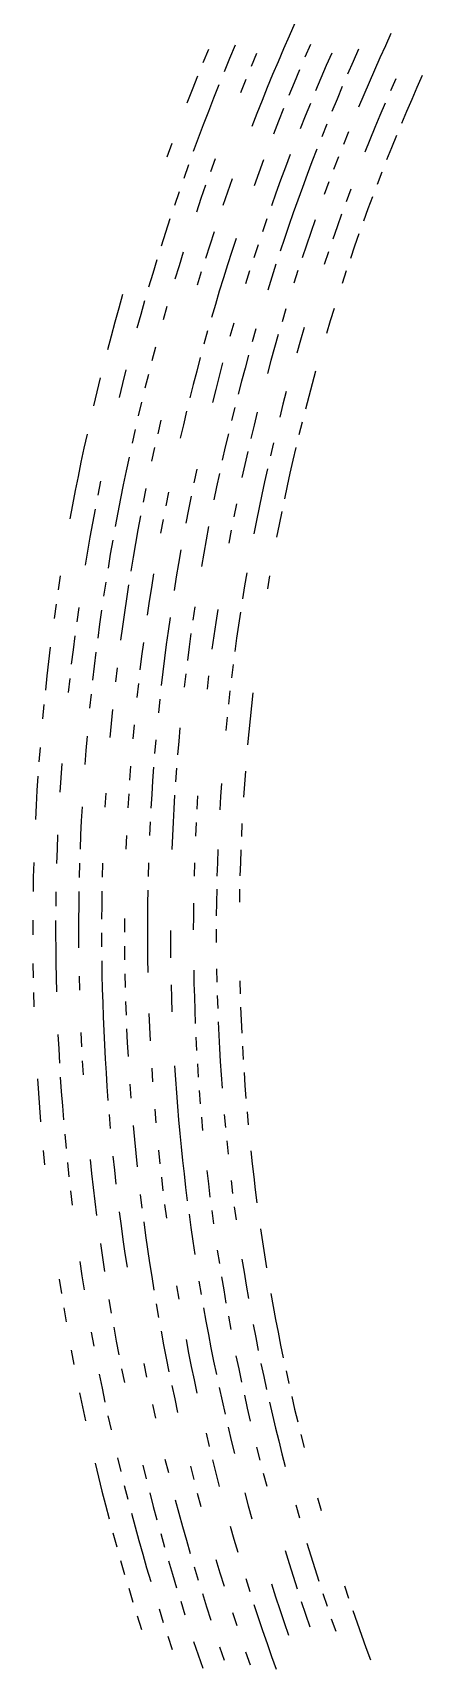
# Model space of a CAD drawing. Header units: metres. Extents: x -298 to 300, y -298 to 299.
# Drawn here: x -298.5 to -247.7, y -95.6 to 117.4 of the extents above; entities that cross this region are included whole.
import ezdxf

# ---------------------------------------------------------------- set-up
doc = ezdxf.new("R2010")
doc.units = ezdxf.units.M

msp = doc.modelspace()

# ---------------------------------------------------------------- linework, layer by layer
for p, q in [((-264.3404, 118.60168, -692.8203), (-265.0775, 116.93731, -692.8203)), ((-251.80492, 117.264946, -692.8203), (-252.53392, 115.67931, -692.8203)), ((-275.5867, 115.179375, -692.8203), (-276.30215, 113.44433, -692.8203)), ((-272.1106, 115.73388, -692.8203), (-272.82953, 114.020805, -692.8203)), ((-265.80417, 115.2683, -692.8203), (-266.52032, 113.59484, -692.8203)), ((-265.0775, 116.93731, -692.8203), (-265.80417, 115.2683, -692.8203)), ((-262.2973, 115.829704, -692.8203), (-263.01706, 114.178215, -692.8203)), ((-256.02344, 115.22039, -692.8203), (-256.7395, 113.60827, -692.8203)), ((-252.53392, 115.67931, -692.8203), (-253.25294, 114.0891, -692.8203)), ((-272.82953, 114.020805, -692.8203), (-273.53766, 112.303215, -692.8203)), ((-269.31497, 114.66552, -692.8203), (-270.02725, 112.970024, -692.8203)), ((-266.52032, 113.59484, -692.8203), (-267.22592, 111.91686, -692.8203)), ((-260.23077, 113.08605, -692.8203), (-260.93332, 111.447624, -692.8203)), ((-259.51797, 114.720085, -692.8203), (-260.23077, 113.08605, -692.8203)), ((-256.7395, 113.60827, -692.8203), (-257.4454, 111.99175, -692.8203)), ((-253.25294, 114.0891, -692.8203), (-253.96193, 112.49444, -692.8203)), ((-277.00665, 111.70483, -692.8203), (-277.70023, 109.96099, -692.8203)), ((-270.72885, 111.27007, -692.8203), (-271.41977, 109.56576, -692.8203)), ((-267.22592, 111.91686, -692.8203), (-267.92096, 110.23455, -692.8203)), ((-264.42532, 110.8619, -692.8203), (-265.1138, 109.1972, -692.8203)), ((-263.72638, 112.52227, -692.8203), (-264.42532, 110.8619, -692.8203)), ((-260.93332, 111.447624, -692.8203), (-261.62555, 109.8048, -692.8203)), ((-254.66087, 110.89538, -692.8203), (-255.34978, 109.291985, -692.8203)), ((-253.96193, 112.49444, -692.8203), (-254.66087, 110.89538, -692.8203)), ((-251.18523, 111.37853, -692.8203), (-251.87721, 109.79693, -692.8203)), ((-247.71455, 111.820305, -692.8203), (-248.40941, 110.26049, -692.8203)), ((-277.70023, 109.96099, -692.8203), (-278.38278, 108.21279, -692.8203)), ((-274.9215, 108.85494, -692.8203), (-275.59714, 107.12438, -692.8203)), ((-274.23502, 110.58123, -692.8203), (-274.9215, 108.85494, -692.8203)), ((-267.92096, 110.23455, -692.8203), (-268.6054, 108.547905, -692.8203)), ((-258.82663, 108.7456, -692.8203), (-259.50192, 107.11611, -692.8203)), ((-258.1411, 110.37084, -692.8203), (-258.82663, 108.7456, -692.8203)), ((-255.34978, 109.291985, -692.8203), (-256.02856, 107.68432, -692.8203)), ((-249.09444, 108.69637, -692.8203), (-249.7696, 107.12798, -692.8203)), ((-248.40941, 110.26049, -692.8203), (-249.09444, 108.69637, -692.8203)), ((-275.59714, 107.12438, -692.8203), (-276.26187, 105.38964, -692.8203)), ((-269.27924, 106.85702, -692.8203), (-269.94244, 105.16195, -692.8203)), ((-268.6054, 108.547905, -692.8203), (-269.27924, 106.85702, -692.8203)), ((-265.79178, 107.52819, -692.8203), (-266.45926, 105.855, -692.8203)), ((-262.97894, 106.50637, -692.8203), (-263.64008, 104.85088, -692.8203)), ((-262.30743, 108.15771, -692.8203), (-262.97894, 106.50637, -692.8203)), ((-253.23134, 106.6209, -692.8203), (-253.89339, 105.0266, -692.8203)), ((-252.55928, 108.21102, -692.8203), (-253.23134, 106.6209, -692.8203)), ((-249.7696, 107.12798, -692.8203), (-250.43495, 105.55538, -692.8203)), ((-276.26187, 105.38964, -692.8203), (-276.9157, 103.65075, -692.8203)), ((-266.45926, 105.855, -692.8203), (-267.11624, 104.177666, -692.8203)), ((-260.16696, 105.482414, -692.8203), (-260.8217, 103.8446, -692.8203)), ((-257.35577, 104.45635, -692.8203), (-258.00412, 102.836235, -692.8203)), ((-253.89339, 105.0266, -692.8203), (-254.5454, 103.428185, -692.8203)), ((-280.36438, 102.94314, -692.8203), (-281.0028, 101.17843, -692.8203)), ((-276.9157, 103.65075, -692.8203), (-277.5586, 101.9078, -692.8203)), ((-254.5454, 103.428185, -692.8203), (-255.18733, 101.82574, -692.8203)), ((-251.73582, 102.39791, -692.8203), (-252.37135, 100.8131, -692.8203)), ((-251.09035, 103.97869, -692.8203), (-251.73582, 102.39791, -692.8203)), ((-278.1905, 100.16088, -692.8203), (-278.8114, 98.41006, -692.8203)), ((-274.71283, 100.981255, -692.8203), (-275.33896, 99.25222, -692.8203)), ((-268.39844, 100.810814, -692.8203), (-269.02362, 99.12145, -692.8203)), ((-264.93106, 101.52761, -692.8203), (-265.56082, 99.85998, -692.8203)), ((-262.10025, 100.55685, -692.8203), (-262.72397, 98.907036, -692.8203)), ((-261.46613, 102.20272, -692.8203), (-262.10025, 100.55685, -692.8203)), ((-258.64227, 101.21206, -692.8203), (-259.2702, 99.58395, -692.8203)), ((-272.48828, 98.34115, -692.8203), (-273.09787, 96.62618, -692.8203)), ((-269.02362, 99.12145, -692.8203), (-269.6382, 97.428215, -692.8203)), ((-266.1801, 98.18847, -692.8203), (-266.78888, 96.513115, -692.8203)), ((-265.56082, 99.85998, -692.8203), (-266.1801, 98.18847, -692.8203)), ((-262.72397, 98.907036, -692.8203), (-263.3373, 97.25335, -692.8203)), ((-252.9969, 99.22436, -692.8203), (-253.61247, 97.63177, -692.8203)), ((-279.4213, 96.65536, -692.8203), (-280.02014, 94.896904, -692.8203)), ((-275.95425, 97.51931, -692.8203), (-276.5586, 95.782585, -692.8203)), ((-273.09787, 96.62618, -692.8203), (-273.69666, 94.9074, -692.8203)), ((-266.78888, 96.513115, -692.8203), (-267.3871, 94.83398, -692.8203)), ((-263.3373, 97.25335, -692.8203), (-263.94028, 95.59585, -692.8203)), ((-259.88788, 97.95193, -692.8203), (-260.4953, 96.31609, -692.8203)), ((-257.05255, 96.99468, -692.8203), (-257.65402, 95.37667, -692.8203)), ((-254.218, 96.03533, -692.8203), (-254.81349, 94.43514, -692.8203)), ((-276.5586, 95.782585, -692.8203), (-277.152, 94.04214, -692.8203)), ((-264.53278, 93.93462, -692.8203), (-265.11487, 92.26974, -692.8203)), ((-263.94028, 95.59585, -692.8203), (-264.53278, 93.93462, -692.8203)), ((-258.24527, 93.75494, -692.8203), (-258.82635, 92.12951, -692.8203)), ((-254.81349, 94.43514, -692.8203), (-255.39891, 92.83126, -692.8203)), ((-280.60794, 93.1347, -692.8203), (-281.18463, 91.36889, -692.8203)), ((-267.97476, 93.151115, -692.8203), (-268.55182, 91.46462, -692.8203)), ((-265.11487, 92.26974, -692.8203), (-265.68643, 90.60122, -692.8203)), ((-261.6792, 93.033134, -692.8203), (-262.25565, 91.38619, -692.8203)), ((-258.82635, 92.12951, -692.8203), (-259.39716, 90.50051, -692.8203)), ((-281.18463, 91.36889, -692.8203), (-281.7502, 89.59951, -692.8203)), ((-275.4281, 89.72915, -692.8203), (-275.9835, 87.995964, -692.8203)), ((-274.8618, 91.458824, -692.8203), (-275.4281, 89.72915, -692.8203)), ((-271.9897, 90.61779, -692.8203), (-272.55075, 88.90615, -692.8203)), ((-269.11826, 89.77456, -692.8203), (-269.67407, 88.080986, -692.8203)), ((-265.68643, 90.60122, -692.8203), (-266.24753, 88.92919, -692.8203)), ((-262.82175, 89.73568, -692.8203), (-263.37744, 88.08166, -692.8203)), ((-262.25565, 91.38619, -692.8203), (-262.82175, 89.73568, -692.8203)), ((-256.5394, 89.61266, -692.8203), (-257.09445, 87.9981, -692.8203)), ((-255.9742, 91.22375, -692.8203), (-256.5394, 89.61266, -692.8203)), ((-282.3047, 87.82662, -692.8203), (-282.848, 86.050285, -692.8203)), ((-278.8665, 88.79894, -692.8203), (-279.41595, 87.04418, -692.8203)), ((-272.55075, 88.90615, -692.8203), (-273.10104, 87.19106, -692.8203)), ((-259.95776, 88.86797, -692.8203), (-260.50806, 87.231926, -692.8203)), ((-282.848, 86.050285, -692.8203), (-283.3801, 84.27062, -692.8203)), ((-279.41595, 87.04418, -692.8203), (-279.9544, 85.28603, -692.8203)), ((-276.52798, 86.25933, -692.8203), (-277.06152, 84.51934, -692.8203)), ((-273.64053, 85.47256, -692.8203), (-274.16922, 83.750725, -692.8203)), ((-273.10104, 87.19106, -692.8203), (-273.64053, 85.47256, -692.8203)), ((-270.21924, 86.383995, -692.8203), (-270.75372, 84.683586, -692.8203)), ((-267.3381, 85.57476, -692.8203), (-267.86755, 83.89248, -692.8203)), ((-266.7981, 87.253654, -692.8203), (-267.3381, 85.57476, -692.8203)), ((-263.92276, 86.42419, -692.8203), (-264.4576, 84.76333, -692.8203)), ((-257.63934, 86.38009, -692.8203), (-258.17407, 84.75869, -692.8203)), ((-286.77206, 83.32525, -692.8203), (-287.28702, 81.52087, -692.8203)), ((-274.16922, 83.750725, -692.8203), (-274.68704, 82.0256, -692.8203)), ((-287.28702, 81.52087, -692.8203), (-287.79062, 79.71331, -692.8203)), ((-283.90103, 82.48766, -692.8203), (-284.41074, 80.70147, -692.8203)), ((-280.99808, 81.75979, -692.8203), (-281.50327, 79.991875, -692.8203)), ((-274.68704, 82.0256, -692.8203), (-275.19406, 80.297295, -692.8203)), ((-265.49597, 81.431755, -692.8203), (-265.99942, 79.76119, -692.8203)), ((-259.21286, 81.506035, -692.8203), (-259.71692, 79.87493, -692.8203)), ((-287.79062, 79.71331, -692.8203), (-288.28284, 77.90261, -692.8203)), ((-284.41074, 80.70147, -692.8203), (-284.90918, 78.9121, -692.8203)), ((-272.29288, 79.56289, -692.8203), (-272.78442, 77.84966, -692.8203)), ((-269.3923, 78.82629, -692.8203), (-269.8793, 77.13131, -692.8203)), ((-263.10474, 79.00204, -692.8203), (-263.593, 77.34655, -692.8203)), ((-259.71692, 79.87493, -692.8203), (-260.2107, 78.240685, -692.8203)), ((-288.28284, 77.90261, -692.8203), (-288.76367, 76.08892, -692.8203)), ((-275.69016, 78.56585, -692.8203), (-276.17538, 76.83132, -692.8203)), ((-266.49234, 78.08752, -692.8203), (-266.97476, 76.41076, -692.8203)), ((-263.593, 77.34655, -692.8203), (-264.0708, 75.68804, -692.8203)), ((-282.48026, 76.44668, -692.8203), (-282.95203, 74.66961, -692.8203)), ((-276.6497, 75.0938, -692.8203), (-277.1131, 73.353386, -692.8203)), ((-270.35562, 75.43334, -692.8203), (-270.82126, 73.732414, -692.8203)), ((-267.4466, 74.73107, -692.8203), (-267.9079, 73.04842, -692.8203)), ((-266.97476, 76.41076, -692.8203), (-267.4466, 74.73107, -692.8203)), ((-289.6911, 72.45263, -692.8203), (-290.13763, 70.63024, -692.8203)), ((-286.33698, 73.5259, -692.8203), (-286.7903, 71.72469, -692.8203)), ((-283.41263, 72.88958, -692.8203), (-283.862, 71.10674, -692.8203)), ((-277.1131, 73.353386, -692.8203), (-277.56552, 71.6101, -692.8203)), ((-274.19437, 72.6921, -692.8203), (-274.64273, 70.967155, -692.8203)), ((-273.7352, 74.41424, -692.8203), (-274.19437, 72.6921, -692.8203)), ((-270.82126, 73.732414, -692.8203), (-271.2762, 72.02862, -692.8203)), ((-261.63028, 73.31991, -692.8203), (-262.08282, 71.67385, -692.8203)), ((-290.13763, 70.63024, -692.8203), (-290.57272, 68.80511, -692.8203)), ((-286.7903, 71.72469, -692.8203), (-287.23233, 69.92065, -692.8203)), ((-277.56552, 71.6101, -692.8203), (-278.007, 69.864006, -692.8203)), ((-274.64273, 70.967155, -692.8203), (-275.0802, 69.23946, -692.8203)), ((-271.2762, 72.02862, -692.8203), (-271.72046, 70.322014, -692.8203)), ((-265.44153, 70.69506, -692.8203), (-265.8775, 69.02514, -692.8203)), ((-262.08282, 71.67385, -692.8203), (-262.525, 70.02499, -692.8203)), ((-284.3002, 69.32116, -692.8203), (-284.72714, 67.53283, -692.8203)), ((-272.15393, 68.61269, -692.8203), (-272.5767, 66.90069, -692.8203)), ((-265.8775, 69.02514, -692.8203), (-266.30295, 67.35256, -692.8203)), ((-262.525, 70.02499, -692.8203), (-262.95682, 68.373405, -692.8203)), ((-281.79184, 66.94927, -692.8203), (-282.20392, 65.17678, -692.8203)), ((-278.85696, 66.36373, -692.8203), (-279.2654, 64.6097, -692.8203)), ((-278.43747, 68.1152, -692.8203), (-278.85696, 66.36373, -692.8203)), ((-269.64703, 66.29012, -692.8203), (-270.05524, 64.593925, -692.8203)), ((-269.2282, 67.98373, -692.8203), (-269.64703, 66.29012, -692.8203)), ((-263.37823, 66.71917, -692.8203), (-263.78925, 65.06234, -692.8203)), ((-291.40845, 65.14684, -692.8203), (-291.80905, 63.31386, -692.8203)), ((-285.14282, 65.741875, -692.8203), (-285.54727, 63.948383, -692.8203)), ((-272.98865, 65.18609, -692.8203), (-273.38983, 63.46892, -692.8203)), ((-267.12228, 63.99953, -692.8203), (-267.51614, 62.319263, -692.8203)), ((-291.80905, 63.31386, -692.8203), (-292.19812, 61.478413, -692.8203)), ((-285.9404, 62.152393, -692.8203), (-286.32227, 60.353992, -692.8203)), ((-282.60486, 63.401752, -692.8203), (-282.99463, 61.624256, -692.8203)), ((-273.38983, 63.46892, -692.8203), (-273.7802, 61.749317, -692.8203)), ((-270.45276, 62.89519, -692.8203), (-270.8396, 61.19405, -692.8203)), ((-264.18985, 63.402973, -692.8203), (-264.58002, 61.74114, -692.8203)), ((-292.57562, 59.640583, -692.8203), (-292.9416, 57.800434, -692.8203)), ((-292.19812, 61.478413, -692.8203), (-292.57562, 59.640583, -692.8203)), ((-286.32227, 60.353992, -692.8203), (-286.6928, 58.55324, -692.8203)), ((-277.10428, 60.561817, -692.8203), (-277.47632, 58.81896, -692.8203)), ((-274.1598, 60.02727, -692.8203), (-274.5285, 58.302937, -692.8203)), ((-270.8396, 61.19405, -692.8203), (-271.21573, 59.49053, -692.8203)), ((-267.8994, 60.636585, -692.8203), (-268.27213, 58.951527, -692.8203)), ((-264.95972, 60.076893, -692.8203), (-265.32895, 58.410328, -692.8203)), ((-264.58002, 61.74114, -692.8203), (-264.95972, 60.076893, -692.8203)), ((-292.9416, 57.800434, -692.8203), (-293.296, 55.958057, -692.8203)), ((-289.64545, 59.04186, -692.8203), (-290.0077, 57.220264, -692.8203)), ((-286.6928, 58.55324, -692.8203), (-287.05203, 56.750233, -692.8203)), ((-283.74063, 58.062153, -692.8203), (-284.09683, 56.2777, -692.8203)), ((-280.78882, 57.56911, -692.8203), (-281.14197, 55.80318, -692.8203)), ((-274.5285, 58.302937, -692.8203), (-274.8864, 56.576313, -692.8203)), ((-268.27213, 58.951527, -692.8203), (-268.63422, 57.26418, -692.8203)), ((-265.32895, 58.410328, -692.8203), (-265.6877, 56.741474, -692.8203)), ((-293.296, 55.958057, -692.8203), (-293.6388, 54.113514, -692.8203)), ((-290.35846, 55.396473, -692.8203), (-290.69778, 53.570515, -692.8203)), ((-287.05203, 56.750233, -692.8203), (-287.3999, 54.944996, -692.8203)), ((-277.8374, 57.07384, -692.8203), (-278.1875, 55.326466, -692.8203)), ((-271.93585, 56.076588, -692.8203), (-272.27982, 54.36632, -692.8203)), ((-268.9857, 55.574635, -692.8203), (-269.32654, 53.882893, -692.8203)), ((-268.63422, 57.26418, -692.8203), (-268.9857, 55.574635, -692.8203)), ((-290.69778, 53.570515, -692.8203), (-291.0256, 51.74248, -692.8203)), ((-287.3999, 54.944996, -692.8203), (-287.73645, 53.137653, -692.8203)), ((-284.4418, 54.491047, -692.8203), (-284.77554, 52.70229, -692.8203)), ((-281.484, 54.035114, -692.8203), (-281.81494, 52.264942, -692.8203)), ((-278.1875, 55.326466, -692.8203), (-278.5266, 53.576954, -692.8203)), ((-269.32654, 53.882893, -692.8203), (-269.65677, 52.189106, -692.8203)), ((-266.37372, 53.397266, -692.8203), (-266.70093, 51.722004, -692.8203)), ((-266.03595, 55.070423, -692.8203), (-266.37372, 53.397266, -692.8203)), ((-291.0256, 51.74248, -692.8203), (-291.34192, 49.912434, -692.8203)), ((-288.0616, 51.328236, -692.8203), (-288.3754, 49.516834, -692.8203)), ((-284.77554, 52.70229, -692.8203), (-285.09802, 50.911457, -692.8203)), ((-275.8949, 51.383564, -692.8203), (-276.2093, 49.64858, -692.8203)), ((-275.5696, 53.116566, -692.8203), (-275.8949, 51.383564, -692.8203)), ((-272.613, 52.65395, -692.8203), (-272.93542, 50.939533, -692.8203)), ((-291.34192, 49.912434, -692.8203), (-291.64676, 48.080463, -692.8203)), ((-288.3754, 49.516834, -692.8203), (-288.6778, 47.70351, -692.8203)), ((-285.40924, 49.118702, -692.8203), (-285.7092, 47.324024, -692.8203)), ((-285.09802, 50.911457, -692.8203), (-285.40924, 49.118702, -692.8203)), ((-279.17184, 50.071796, -692.8203), (-279.4779, 48.316242, -692.8203)), ((-276.2093, 49.64858, -692.8203), (-276.51273, 47.91167, -692.8203)), ((-282.7409, 46.942554, -692.8203), (-283.02725, 45.164692, -692.8203)), ((-279.4779, 48.316242, -692.8203), (-279.77292, 46.558857, -692.8203)), ((-270.58347, 47.095814, -692.8203), (-270.871, 45.394306, -692.8203)), ((-294.8939, 46.715015, -692.8203), (-295.17856, 44.860676, -692.8203)), ((-288.96878, 45.888325, -692.8203), (-289.24838, 44.0714, -692.8203)), ((-285.99786, 45.527515, -692.8203), (-286.27524, 43.729237, -692.8203)), ((-283.02725, 45.164692, -692.8203), (-283.3024, 43.38509, -692.8203)), ((-279.77292, 46.558857, -692.8203), (-280.05692, 44.79964, -692.8203)), ((-270.871, 45.394306, -692.8203), (-271.14786, 43.69106, -692.8203)), ((-267.61935, 46.684498, -692.8203), (-267.90436, 45.001637, -692.8203)), ((-295.45157, 43.004627, -692.8203), (-295.71292, 41.1469, -692.8203)), ((-286.27524, 43.729237, -692.8203), (-286.54132, 41.92928, -692.8203)), ((-283.3024, 43.38509, -692.8203), (-283.56635, 41.60381, -692.8203)), ((-277.35757, 42.690083, -692.8203), (-277.61728, 40.946186, -692.8203)), ((-292.49207, 42.57372, -692.8203), (-292.75073, 40.73473, -692.8203)), ((-289.51654, 42.252735, -692.8203), (-289.77325, 40.432484, -692.8203)), ((-286.54132, 41.92928, -692.8203), (-286.79608, 40.127705, -692.8203)), ((-280.59167, 41.27611, -692.8203), (-280.84244, 39.51195, -692.8203)), ((-274.6432, 40.614002, -692.8203), (-274.8899, 38.887196, -692.8203)), ((-274.38562, 42.339222, -692.8203), (-274.6432, 40.614002, -692.8203)), ((-271.41397, 41.986103, -692.8203), (-271.66937, 40.27953, -692.8203)), ((-292.99786, 38.894184, -692.8203), (-293.23343, 37.052143, -692.8203)), ((-289.77325, 40.432484, -692.8203), (-290.01855, 38.610645, -692.8203)), ((-286.79608, 40.127705, -692.8203), (-287.0395, 38.324574, -692.8203)), ((-280.84244, 39.51195, -692.8203), (-281.08212, 37.746235, -692.8203)), ((-277.86603, 39.200672, -692.8203), (-278.10382, 37.453693, -692.8203)), ((-274.8899, 38.887196, -692.8203), (-275.1258, 37.158894, -692.8203)), ((-271.91406, 38.57143, -692.8203), (-272.148, 36.861835, -692.8203)), ((-271.66937, 40.27953, -692.8203), (-271.91406, 38.57143, -692.8203)), ((-296.2006, 37.426777, -692.8203), (-296.42688, 35.564533, -692.8203)), ((-293.23343, 37.052143, -692.8203), (-293.4574, 35.208668, -692.8203)), ((-290.25238, 36.78731, -692.8203), (-290.47473, 34.962574, -692.8203)), ((-284.29102, 36.25066, -692.8203), (-284.51013, 34.463367, -692.8203)), ((-284.06067, 38.03652, -692.8203), (-284.29102, 36.25066, -692.8203)), ((-281.08212, 37.746235, -692.8203), (-281.3107, 35.979084, -692.8203)), ((-278.10382, 37.453693, -692.8203), (-278.3306, 35.70525, -692.8203)), ((-296.42688, 35.564533, -692.8203), (-296.64145, 33.700916, -692.8203)), ((-290.47473, 34.962574, -692.8203), (-290.6856, 33.136524, -692.8203)), ((-287.49234, 34.713978, -692.8203), (-287.70172, 32.906635, -692.8203)), ((-281.52817, 34.21053, -692.8203), (-281.7345, 32.440662, -692.8203)), ((-281.3107, 35.979084, -692.8203), (-281.52817, 34.21053, -692.8203)), ((-272.3712, 35.150806, -692.8203), (-272.58365, 33.438465, -692.8203)), ((-296.64145, 33.700916, -692.8203), (-296.8443, 31.835989, -692.8203)), ((-293.66977, 33.36385, -692.8203), (-293.87057, 31.517752, -692.8203)), ((-284.718, 32.674793, -692.8203), (-284.91464, 30.88494, -692.8203)), ((-278.54642, 33.955433, -692.8203), (-278.75122, 32.204304, -692.8203)), ((-275.5649, 33.69808, -692.8203), (-275.76813, 31.965689, -692.8203)), ((-297.03543, 29.96987, -692.8203), (-297.21484, 28.10256, -692.8203)), ((-290.88504, 31.309164, -692.8203), (-291.07297, 29.480612, -692.8203)), ((-281.92972, 30.669577, -692.8203), (-282.1138, 28.897299, -692.8203)), ((-272.7853, 31.724813, -692.8203), (-272.9762, 30.00994, -692.8203)), ((-269.80267, 31.48168, -692.8203), (-269.99213, 29.785574, -692.8203)), ((-288.0864, 29.28826, -692.8203), (-288.2617, 27.477346, -692.8203)), ((-273.1563, 28.293936, -692.8203), (-273.32565, 26.576864, -692.8203)), ((-270.1709, 28.088308, -692.8203), (-270.339, 26.389975, -692.8203)), ((-269.99213, 29.785574, -692.8203), (-270.1709, 28.088308, -692.8203)), ((-291.41434, 25.820242, -692.8203), (-291.56775, 23.988516, -692.8203)), ((-288.2617, 27.477346, -692.8203), (-288.4256, 25.665396, -692.8203)), ((-285.27414, 27.301779, -692.8203), (-285.43698, 25.508596, -692.8203)), ((-279.29953, 26.943838, -692.8203), (-279.46027, 25.188192, -692.8203)), ((-270.339, 26.389975, -692.8203), (-270.4964, 24.690634, -692.8203)), ((-297.53842, 24.364859, -692.8203), (-297.6826, 22.494589, -692.8203)), ((-291.56775, 23.988516, -692.8203), (-291.7097, 22.155905, -692.8203)), ((-282.44855, 25.349539, -692.8203), (-282.5992, 23.574148, -692.8203)), ((-279.46027, 25.188192, -692.8203), (-279.60995, 23.4316, -692.8203)), ((-294.7003, 22.27062, -692.8203), (-294.83133, 20.418386, -692.8203)), ((-285.7289, 21.919394, -692.8203), (-285.8579, 20.123526, -692.8203)), ((-282.73868, 21.797903, -692.8203), (-282.867, 20.020803, -692.8203)), ((-279.74863, 21.674124, -692.8203), (-279.87622, 19.915823, -692.8203)), ((-297.815, 20.623465, -692.8203), (-297.93567, 18.751577, -692.8203)), ((-294.83133, 20.418386, -692.8203), (-294.95074, 18.56539, -692.8203)), ((-282.867, 20.020803, -692.8203), (-282.98416, 18.242971, -692.8203)), ((-273.895, 19.699057, -692.8203), (-274.0103, 17.97759, -692.8203)), ((-270.90457, 19.587301, -692.8203), (-271.01926, 17.884604, -692.8203)), ((-270.77924, 21.289236, -692.8203), (-270.90457, 19.587301, -692.8203)), ((-297.93567, 18.751577, -692.8203), (-298.04456, 16.878958, -692.8203)), ((-288.96725, 18.40856, -692.8203), (-289.07416, 16.592459, -692.8203)), ((-285.97568, 18.326895, -692.8203), (-286.08212, 16.529593, -692.8203)), ((-282.98416, 18.242971, -692.8203), (-283.09015, 16.464468, -692.8203)), ((-279.99277, 18.15679, -692.8203), (-280.09827, 16.397055, -692.8203)), ((-277.0015, 18.06832, -692.8203), (-277.1065, 16.327383, -692.8203)), ((-274.0103, 17.97759, -692.8203), (-274.1148, 16.255453, -692.8203)), ((-298.04456, 16.878958, -692.8203), (-298.1417, 15.005728, -692.8203)), ((-292.06628, 16.653341, -692.8203), (-292.1621, 14.817801, -692.8203)), ((-280.09827, 16.397055, -692.8203), (-280.19272, 14.636709, -692.8203)), ((-295.2391, 13.002462, -692.8203), (-295.31192, 11.147116, -692.8203)), ((-292.2464, 12.981741, -692.8203), (-292.31912, 11.145193, -692.8203)), ((-292.1621, 14.817801, -692.8203), (-292.2464, 12.981741, -692.8203)), ((-286.26114, 12.933188, -692.8203), (-286.33368, 11.134237, -692.8203)), ((-283.18497, 14.685324, -692.8203), (-283.2686, 12.905661, -692.8203)), ((-280.2761, 12.875845, -692.8203), (-280.3484, 11.114492, -692.8203)), ((-280.19272, 14.636709, -692.8203), (-280.2761, 12.875845, -692.8203)), ((-277.20056, 14.585867, -692.8203), (-277.28366, 12.843771, -692.8203)), ((-271.2165, 14.477316, -692.8203), (-271.299, 12.772848, -692.8203)), ((-295.31192, 11.147116, -692.8203), (-295.37308, 9.291372, -692.8203)), ((-274.36334, 11.085714, -692.8203), (-274.42453, 9.361563, -692.8203)), ((-271.37088, 11.067923, -692.8203), (-271.432, 9.36257, -692.8203)), ((-298.3624, 9.383017, -692.8203), (-298.4124, 7.507986, -692.8203)), ((-292.38034, 9.308248, -692.8203), (-292.43, 7.470968, -692.8203)), ((-289.3876, 9.322561, -692.8203), (-289.43744, 7.50408, -692.8203)), ((-283.40228, 9.344961, -692.8203), (-283.45233, 7.564077, -692.8203)), ((-277.41705, 9.358297, -692.8203), (-277.46735, 7.615011, -692.8203)), ((-274.42453, 9.361563, -692.8203), (-274.47485, 7.637075, -692.8203)), ((-271.432, 9.36257, -692.8203), (-271.48242, 7.656881, -692.8203)), ((-298.4124, 7.507986, -692.8203), (-298.45065, 5.632742, -692.8203)), ((-295.46042, 5.57897, -692.8203), (-295.48657, 3.722433, -692.8203)), ((-292.4681, 5.633413, -692.8203), (-292.49466, 3.795706, -692.8203)), ((-289.4758, 5.685354, -692.8203), (-289.50278, 3.866415, -692.8203)), ((-283.4912, 5.782949, -692.8203), (-283.51892, 4.001608, -692.8203)), ((-274.51437, 5.912344, -692.8203), (-274.54306, 4.187399, -692.8203)), ((-271.52213, 5.950949, -692.8203), (-271.5511, 4.244802, -692.8203)), ((-292.49466, 3.795706, -692.8203), (-292.50967, 1.957876, -692.8203)), ((-289.50278, 3.866415, -692.8203), (-289.51828, 2.047384, -692.8203)), ((-286.52686, 2.134908, -692.8203), (-286.53156, 0.334615, -692.8203)), ((-283.5354, 2.220175, -692.8203), (-283.54068, 0.43868, -692.8203)), ((-283.51892, 4.001608, -692.8203), (-283.5354, 2.220175, -692.8203)), ((-277.5524, 2.383901, -692.8203), (-277.55887, 0.639974, -692.8203)), ((-277.535, 4.127737, -692.8203), (-277.5524, 2.383901, -692.8203)), ((-274.54306, 4.187399, -692.8203), (-274.56088, 2.462362, -692.8203)), ((-298.49176, 1.881735, -692.8203), (-298.49463, 0.006124, -692.8203)), ((-295.50107, 1.865804, -692.8203), (-295.5039, 0.009146, -692.8203)), ((-295.5039, 0.009146, -692.8203), (-295.4951, -1.847483, -692.8203)), ((-292.50967, 1.957876, -692.8203), (-292.51315, 0.119985, -692.8203)), ((-292.51315, 0.119985, -692.8203), (-292.5051, -1.717844, -692.8203)), ((-289.52237, 0.228292, -692.8203), (-289.51505, -1.590739, -692.8203)), ((-283.54068, 0.43868, -692.8203), (-283.5348, -1.342814, -692.8203)), ((-280.5498, 0.540457, -692.8203), (-280.5446, -1.222239, -692.8203)), ((-274.56787, 0.737234, -692.8203), (-274.56403, -0.987894, -692.8203)), ((-295.4951, -1.847483, -692.8203), (-295.47458, -3.703989, -692.8203)), ((-286.52496, -1.465647, -692.8203), (-286.50705, -3.265818, -692.8203)), ((-283.5348, -1.342814, -692.8203), (-283.5177, -3.124186, -692.8203)), ((-280.5446, -1.222239, -692.8203), (-280.52832, -2.984843, -692.8203)), ((-298.46503, -3.744883, -692.8203), (-298.43256, -5.620127, -692.8203)), ((-295.47458, -3.703989, -692.8203), (-295.4424, -5.560312, -692.8203)), ((-289.49628, -3.409708, -692.8203), (-289.4661, -5.228464, -692.8203)), ((-283.5177, -3.124186, -692.8203), (-283.48944, -4.905405, -692.8203)), ((-295.4424, -5.560312, -692.8203), (-295.39862, -7.416391, -692.8203)), ((-292.4543, -5.393137, -692.8203), (-292.4116, -7.230448, -692.8203)), ((-289.4661, -5.228464, -692.8203), (-289.42447, -7.047007, -692.8203)), ((-286.47778, -5.065805, -692.8203), (-286.43726, -6.86558, -692.8203)), ((-277.51245, -4.59141, -692.8203), (-277.47507, -6.334848, -692.8203)), ((-277.47507, -6.334848, -692.8203), (-277.42676, -8.078012, -692.8203)), ((-274.52386, -4.437815, -692.8203), (-274.4875, -6.162485, -692.8203)), ((-271.49982, -5.99238, -692.8203), (-271.45377, -7.698008, -692.8203)), ((-298.3883, -7.495127, -692.8203), (-298.33224, -9.369791, -692.8203)), ((-289.42447, -7.047007, -692.8203), (-289.37143, -8.865244, -692.8203)), ((-280.46255, -6.5095, -692.8203), (-280.4131, -8.271433, -692.8203)), ((-280.4131, -8.271433, -692.8203), (-280.35254, -10.032999, -692.8203)), ((-277.42676, -8.078012, -692.8203), (-277.36746, -9.82081, -692.8203)), ((-274.4403, -7.886881, -692.8203), (-274.3823, -9.61091, -692.8203)), ((-289.37143, -8.865244, -692.8203), (-289.30698, -10.683054, -692.8203)), ((-286.38544, -8.665018, -692.8203), (-286.32227, -10.464121, -692.8203)), ((-283.33746, -10.247416, -692.8203), (-283.26443, -12.027292, -692.8203)), ((-277.36746, -9.82081, -692.8203), (-277.29724, -11.563211, -692.8203)), ((-271.39697, -9.403299, -692.8203), (-271.3295, -11.108164, -692.8203)), ((-292.21423, -12.740122, -692.8203), (-292.12537, -14.575693, -692.8203)), ((-289.30698, -10.683054, -692.8203), (-289.2311, -12.500437, -692.8203)), ((-289.2311, -12.500437, -692.8203), (-289.1438, -14.31727, -692.8203)), ((-286.24783, -12.262735, -692.8203), (-286.16208, -14.060831, -692.8203)), ((-283.26443, -12.027292, -692.8203), (-283.18024, -13.80665, -692.8203)), ((-274.31345, -11.334543, -692.8203), (-274.23376, -13.057688, -692.8203)), ((-271.3295, -11.108164, -692.8203), (-271.2513, -12.812571, -692.8203)), ((-295.1972, -12.98234, -692.8203), (-295.10678, -14.836649, -692.8203)), ((-295.10678, -14.836649, -692.8203), (-295.00467, -16.690348, -692.8203)), ((-289.1438, -14.31727, -692.8203), (-289.0451, -16.133493, -692.8203)), ((-286.16208, -14.060831, -692.8203), (-286.06506, -15.858347, -692.8203)), ((-277.21606, -13.305094, -692.8203), (-277.12396, -15.046396, -692.8203)), ((-274.23376, -13.057688, -692.8203), (-274.14325, -14.780283, -692.8203)), ((-274.14325, -14.780283, -692.8203), (-274.04193, -16.502268, -692.8203)), ((-271.16238, -14.516428, -692.8203), (-271.0628, -16.219675, -692.8203)), ((-292.02496, -16.410654, -692.8203), (-291.91306, -18.244944, -692.8203)), ((-289.0451, -16.133493, -692.8203), (-288.93497, -17.949076, -692.8203)), ((-277.0209, -16.787088, -692.8203), (-276.90692, -18.527079, -692.8203)), ((-274.04193, -16.502268, -692.8203), (-273.9298, -18.22352, -692.8203)), ((-297.8755, -18.735544, -692.8203), (-297.74884, -20.606638, -692.8203)), ((-294.89096, -18.543314, -692.8203), (-294.76556, -20.395548, -692.8203)), ((-288.93497, -17.949076, -692.8203), (-288.81345, -19.763895, -692.8203)), ((-282.9783, -17.363565, -692.8203), (-282.8606, -19.14097, -692.8203)), ((-279.9997, -17.074198, -692.8203), (-279.88385, -18.832895, -692.8203)), ((-279.88385, -18.832895, -692.8203), (-279.75696, -20.59083, -692.8203)), ((-273.9298, -18.22352, -692.8203), (-273.80685, -19.94404, -692.8203)), ((-270.95248, -17.92225, -692.8203), (-270.8315, -19.624063, -692.8203)), ((-297.74884, -20.606638, -692.8203), (-297.61044, -22.476908, -692.8203)), ((-294.76556, -20.395548, -692.8203), (-294.62857, -22.246927, -692.8203)), ((-288.81345, -19.763895, -692.8203), (-288.68054, -21.57789, -692.8203)), ((-285.83713, -19.451303, -692.8203), (-285.7062, -21.246592, -692.8203)), ((-279.75696, -20.59083, -692.8203), (-279.61902, -22.34788, -692.8203)), ((-276.782, -20.266306, -692.8203), (-276.64618, -22.004679, -692.8203)), ((-270.8315, -19.624063, -692.8203), (-270.69983, -21.325083, -692.8203)), ((-297.61044, -22.476908, -692.8203), (-297.4603, -24.346231, -692.8203)), ((-294.62857, -22.246927, -692.8203), (-294.47995, -24.097391, -692.8203)), ((-288.53622, -23.391, -692.8203), (-288.38052, -25.203135, -692.8203)), ((-282.59164, -22.693338, -692.8203), (-282.44046, -24.46815, -692.8203)), ((-279.61902, -22.34788, -692.8203), (-279.47006, -24.104013, -692.8203)), ((-273.52853, -23.382547, -692.8203), (-273.3732, -25.100412, -692.8203)), ((-270.55746, -23.025217, -692.8203), (-270.40442, -24.724405, -692.8203)), ((-285.4106, -24.834513, -692.8203), (-285.2459, -26.626963, -692.8203)), ((-279.47006, -24.104013, -692.8203), (-279.31006, -25.85917, -692.8203)), ((-276.49942, -23.742167, -692.8203), (-276.34174, -25.478678, -692.8203)), ((-294.31967, -25.946848, -692.8203), (-294.14783, -27.795267, -692.8203)), ((-285.2459, -26.626963, -692.8203), (-285.06995, -28.418344, -692.8203)), ((-279.31006, -25.85917, -692.8203), (-279.13904, -27.61329, -692.8203)), ((-279.13904, -27.61329, -692.8203), (-278.957, -29.366251, -692.8203)), ((-273.20706, -26.81721, -692.8203), (-273.03015, -28.532938, -692.8203)), ((-297.1248, -28.081827, -692.8203), (-296.93945, -29.947947, -692.8203)), ((-293.96432, -29.642557, -692.8203), (-293.76926, -31.488626, -692.8203)), ((-290.99982, -29.232126, -692.8203), (-290.80737, -31.05958, -692.8203)), ((-288.035, -28.824259, -692.8203), (-287.84518, -30.633097, -692.8203)), ((-285.06995, -28.418344, -692.8203), (-284.88272, -30.208567, -692.8203)), ((-282.10464, -28.014688, -692.8203), (-281.92, -29.786264, -692.8203)), ((-278.957, -29.366251, -692.8203), (-278.76395, -31.118021, -692.8203)), ((-270.0663, -28.119638, -692.8203), (-269.8813, -29.815592, -692.8203)), ((-290.80737, -31.05958, -692.8203), (-290.60345, -32.885784, -692.8203)), ((-287.84518, -30.633097, -692.8203), (-287.644, -32.440685, -692.8203)), ((-281.72427, -31.55665, -692.8203), (-281.51743, -33.325756, -692.8203)), ((-278.76395, -31.118021, -692.8203), (-278.5599, -32.86854, -692.8203)), ((-275.80338, -30.68162, -692.8203), (-275.6021, -32.413555, -692.8203)), ((-269.8813, -29.815592, -692.8203), (-269.6856, -31.510324, -692.8203)), ((-269.6856, -31.510324, -692.8203), (-269.47928, -33.203777, -692.8203)), ((-293.5626, -33.333416, -692.8203), (-293.34436, -35.17683, -692.8203)), ((-290.60345, -32.885784, -692.8203), (-290.3881, -34.710644, -692.8203)), ((-284.4746, -33.78523, -692.8203), (-284.2537, -35.571545, -692.8203)), ((-278.5599, -32.86854, -692.8203), (-278.34488, -34.617687, -692.8203)), ((-275.6021, -32.413555, -692.8203), (-275.39, -34.144146, -692.8203)), ((-272.644, -31.960825, -692.8203), (-272.43478, -33.672832, -692.8203)), ((-269.47928, -33.203777, -692.8203), (-269.26233, -34.895855, -692.8203)), ((-290.3881, -34.710644, -692.8203), (-290.16125, -36.53407, -692.8203)), ((-287.2076, -36.05183, -692.8203), (-286.9724, -37.855236, -692.8203)), ((-281.29944, -35.093487, -692.8203), (-281.0704, -36.859814, -692.8203)), ((-275.16702, -35.873363, -692.8203), (-274.93317, -37.601116, -692.8203)), ((-272.2148, -35.383495, -692.8203), (-271.98413, -37.092724, -692.8203)), ((-286.9724, -37.855236, -692.8203), (-286.7259, -39.657116, -692.8203)), ((-284.02158, -37.356396, -692.8203), (-283.77823, -39.139782, -692.8203)), ((-278.11887, -36.36546, -692.8203), (-277.88187, -38.111767, -692.8203)), ((-277.88187, -38.111767, -692.8203), (-277.63394, -39.856518, -692.8203)), ((-268.79654, -38.27577, -692.8203), (-268.54773, -39.96339, -692.8203)), ((-289.67325, -40.176464, -692.8203), (-289.41208, -41.99525, -692.8203)), ((-286.7259, -39.657116, -692.8203), (-286.46805, -41.45741, -692.8203)), ((-283.77823, -39.139782, -692.8203), (-283.5237, -40.92155, -692.8203)), ((-277.63394, -39.856518, -692.8203), (-277.375, -41.59965, -692.8203)), ((-268.54773, -39.96339, -692.8203), (-268.28833, -41.649426, -692.8203)), ((-292.35568, -42.535595, -692.8203), (-292.07965, -44.371166, -692.8203)), ((-289.41208, -41.99525, -692.8203), (-289.1395, -43.81233, -692.8203)), ((-286.46805, -41.45741, -692.8203), (-286.1989, -43.256023, -692.8203)), ((-283.5237, -40.92155, -692.8203), (-283.258, -42.70167, -692.8203)), ((-274.43295, -41.052013, -692.8203), (-274.1666, -42.774975, -692.8203)), ((-271.22766, -42.2111, -692.8203), (-270.95407, -43.91392, -692.8203)), ((-268.28833, -41.649426, -692.8203), (-268.01834, -43.333813, -692.8203)), ((-292.07965, -44.371166, -692.8203), (-291.79208, -46.204937, -692.8203)), ((-283.258, -42.70167, -692.8203), (-282.9811, -44.480053, -692.8203)), ((-282.9811, -44.480053, -692.8203), (-282.69302, -46.256664, -692.8203)), ((-273.88943, -44.496258, -692.8203), (-273.60144, -46.21571, -692.8203)), ((-270.95407, -43.91392, -692.8203), (-270.66983, -45.61494, -692.8203)), ((-295.03546, -44.826763, -692.8203), (-294.74496, -46.67927, -692.8203)), ((-279.7589, -45.667645, -692.8203), (-279.46344, -47.42396, -692.8203)), ((-276.82437, -45.080822, -692.8203), (-276.53265, -46.818737, -692.8203)), ((-273.60144, -46.21571, -692.8203), (-273.30267, -47.93333, -692.8203)), ((-270.66983, -45.61494, -692.8203), (-270.37488, -47.31416, -692.8203)), ((-267.44666, -46.697186, -692.8203), (-267.145, -48.37611, -692.8203)), ((-294.44284, -48.529858, -692.8203), (-294.1291, -50.37852, -692.8203)), ((-288.56012, -47.441143, -692.8203), (-288.25336, -49.252728, -692.8203)), ((-282.39383, -48.031414, -692.8203), (-282.08347, -49.80421, -692.8203)), ((-276.23004, -48.55473, -692.8203), (-275.91653, -50.2888, -692.8203)), ((-267.145, -48.37611, -692.8203), (-266.8328, -50.05308, -692.8203)), ((-287.9352, -51.06233, -692.8203), (-287.6057, -52.869854, -692.8203)), ((-275.91653, -50.2888, -692.8203), (-275.59213, -52.020824, -692.8203)), ((-272.99313, -49.649, -692.8203), (-272.6728, -51.362682, -692.8203)), ((-269.75302, -50.706768, -692.8203), (-269.42612, -52.400066, -692.8203)), ((-266.8328, -50.05308, -692.8203), (-266.51004, -51.72804, -692.8203)), ((-290.8604, -51.694836, -692.8203), (-290.52686, -53.520763, -692.8203)), ((-287.6057, -52.869854, -692.8203), (-287.26486, -54.675274, -692.8203)), ((-281.762, -51.575024, -692.8203), (-281.4294, -53.34376, -692.8203)), ((-278.511, -52.681164, -692.8203), (-278.1715, -54.429455, -692.8203)), ((-275.59213, -52.020824, -692.8203), (-275.25687, -53.750774, -692.8203)), ((-269.42612, -52.400066, -692.8203), (-269.0886, -54.09123, -692.8203)), ((-266.51004, -51.72804, -692.8203), (-266.1768, -53.40089, -692.8203)), ((-293.4668, -54.069683, -692.8203), (-293.11826, -55.91203, -692.8203)), ((-281.4294, -53.34376, -692.8203), (-281.0857, -55.110332, -692.8203)), ((-281.0857, -55.110332, -692.8203), (-280.73093, -56.874706, -692.8203)), ((-278.1715, -54.429455, -692.8203), (-277.82108, -56.175518, -692.8203)), ((-275.25687, -53.750774, -692.8203), (-274.91074, -55.478558, -692.8203)), ((-271.9999, -54.783794, -692.8203), (-271.64734, -56.49107, -692.8203)), ((-266.1768, -53.40089, -692.8203), (-265.83304, -55.071636, -692.8203)), ((-289.82544, -57.166058, -692.8203), (-289.45758, -58.985302, -692.8203)), ((-286.9127, -56.478497, -692.8203), (-286.5492, -58.27946, -692.8203)), ((-283.9994, -55.79347, -692.8203), (-283.64026, -57.576122, -692.8203)), ((-277.82108, -56.175518, -692.8203), (-277.45966, -57.919353, -692.8203)), ((-274.91074, -55.478558, -692.8203), (-274.55374, -57.204113, -692.8203)), ((-271.64734, -56.49107, -692.8203), (-271.2841, -58.196087, -692.8203)), ((-268.74045, -55.780254, -692.8203), (-268.3817, -57.467022, -692.8203)), ((-268.3817, -57.467022, -692.8203), (-268.01236, -59.15147, -692.8203)), ((-265.47882, -56.740154, -692.8203), (-265.1141, -58.406384, -692.8203)), ((-292.38654, -59.589947, -692.8203), (-292.00336, -61.425365, -692.8203)), ((-289.45758, -58.985302, -692.8203), (-289.07828, -60.802166, -692.8203)), ((-280.36505, -58.63682, -692.8203), (-279.98813, -60.396557, -692.8203)), ((-277.45966, -57.919353, -692.8203), (-277.08728, -59.66087, -692.8203)), ((-274.18594, -58.92738, -692.8203), (-273.80734, -60.648266, -692.8203)), ((-292.00336, -61.425365, -692.8203), (-291.60864, -63.258312, -692.8203)), ((-282.88843, -61.13447, -692.8203), (-282.4958, -62.909985, -692.8203)), ((-279.98813, -60.396557, -692.8203), (-279.60016, -62.15388, -692.8203)), ((-273.80734, -60.648266, -692.8203), (-273.4179, -62.36674, -692.8203)), ((-270.91013, -59.898785, -692.8203), (-270.52545, -61.59904, -692.8203)), ((-270.52545, -61.59904, -692.8203), (-270.13013, -63.296856, -692.8203)), ((-267.63248, -60.83357, -692.8203), (-267.242, -62.513226, -692.8203)), ((-264.73895, -60.070293, -692.8203), (-264.35333, -61.731762, -692.8203)), ((-264.35333, -61.731762, -692.8203), (-263.95728, -63.39079, -692.8203)), ((-288.68756, -62.61662, -692.8203), (-288.2855, -64.428535, -692.8203)), ((-267.242, -62.513226, -692.8203), (-266.841, -64.19038, -692.8203)), ((-275.90472, -64.870735, -692.8203), (-275.4887, -66.60227, -692.8203)), ((-273.0177, -64.08271, -692.8203), (-272.60672, -65.79609, -692.8203)), ((-272.60672, -65.79609, -692.8203), (-272.185, -67.506874, -692.8203)), ((-266.841, -64.19038, -692.8203), (-266.42947, -65.86494, -692.8203)), ((-266.42947, -65.86494, -692.8203), (-266.00745, -67.53687, -692.8203)), ((-263.55084, -65.04725, -692.8203), (-263.134, -66.70112, -692.8203)), ((-287.44724, -68.04459, -692.8203), (-287.01108, -69.84855, -692.8203)), ((-269.30753, -66.68482, -692.8203), (-268.88028, -68.374825, -692.8203)), ((-266.00745, -67.53687, -692.8203), (-265.57492, -69.20612, -692.8203)), ((-290.3556, -68.741646, -692.8203), (-289.91498, -70.564, -692.8203)), ((-284.13135, -69.03364, -692.8203), (-283.68906, -70.81675, -692.8203)), ((-281.251, -68.22117, -692.8203), (-280.81387, -69.98618, -692.8203)), ((-277.93817, -69.15757, -692.8203), (-277.4952, -70.90174, -692.8203)), ((-275.0619, -68.33112, -692.8203), (-274.62418, -70.05726, -692.8203)), ((-274.62418, -70.05726, -692.8203), (-274.17563, -71.780556, -692.8203)), ((-268.44244, -70.06208, -692.8203), (-267.99402, -71.74656, -692.8203)), ((-289.91498, -70.564, -692.8203), (-289.46292, -72.38355, -692.8203)), ((-289.46292, -72.38355, -692.8203), (-288.99942, -74.2002, -692.8203)), ((-286.5636, -71.64973, -692.8203), (-286.10483, -73.44807, -692.8203)), ((-288.99942, -74.2002, -692.8203), (-288.52454, -76.01389, -692.8203)), ((-283.2356, -72.59699, -692.8203), (-282.77094, -74.3744, -692.8203)), ((-282.77094, -74.3744, -692.8203), (-282.2951, -76.14878, -692.8203)), ((-279.9064, -73.50779, -692.8203), (-279.4361, -75.2642, -692.8203)), ((-277.04132, -72.643074, -692.8203), (-276.5765, -74.38154, -692.8203)), ((-270.85547, -72.62269, -692.8203), (-270.3909, -74.32227, -692.8203)), ((-270.3909, -74.32227, -692.8203), (-269.91568, -76.01884, -692.8203)), ((-264.21457, -74.19697, -692.8203), (-263.74026, -75.854744, -692.8203)), ((-261.36304, -73.28928, -692.8203), (-260.89447, -74.929146, -692.8203)), ((-285.63477, -75.24345, -692.8203), (-285.15344, -77.035835, -692.8203)), ((-279.4361, -75.2642, -692.8203), (-278.95477, -77.01762, -692.8203)), ((-288.0383, -77.82456, -692.8203), (-287.54068, -79.63209, -692.8203)), ((-285.15344, -77.035835, -692.8203), (-284.66086, -78.82511, -692.8203)), ((-281.80817, -77.92014, -692.8203), (-281.31012, -79.68839, -692.8203)), ((-278.95477, -77.01762, -692.8203), (-278.46243, -78.76795, -692.8203)), ((-278.46243, -78.76795, -692.8203), (-277.95914, -80.515144, -692.8203)), ((-272.76526, -76.93305, -692.8203), (-272.2736, -78.64448, -692.8203)), ((-272.2736, -78.64448, -692.8203), (-271.77118, -80.35276, -692.8203)), ((-284.66086, -78.82511, -692.8203), (-284.15707, -80.611275, -692.8203)), ((-284.15707, -80.611275, -692.8203), (-283.64206, -82.39417, -692.8203)), ((-265.5937, -80.12452, -692.8203), (-265.0821, -81.79078, -692.8203)), ((-262.76044, -79.16111, -692.8203), (-262.25497, -80.80961, -692.8203)), ((-262.25497, -80.80961, -692.8203), (-261.7392, -82.45484, -692.8203)), ((-287.0317, -81.43647, -692.8203), (-286.5114, -83.23756, -692.8203)), ((-283.64206, -82.39417, -692.8203), (-283.11588, -84.173836, -692.8203)), ((-280.80096, -81.45344, -692.8203), (-280.28073, -83.21525, -692.8203)), ((-277.44485, -82.2591, -692.8203), (-276.91962, -83.999794, -692.8203)), ((-274.60834, -81.30488, -692.8203), (-274.0892, -83.02775, -692.8203)), ((-274.0892, -83.02775, -692.8203), (-273.55923, -84.74732, -692.8203)), ((-265.0821, -81.79078, -692.8203), (-264.5601, -83.453804, -692.8203)), ((-261.7392, -82.45484, -692.8203), (-261.21307, -84.09681, -692.8203)), ((-285.97986, -85.03535, -692.8203), (-285.43698, -86.82975, -692.8203)), ((-280.28073, -83.21525, -692.8203), (-279.7494, -84.97401, -692.8203)), ((-270.73422, -83.75965, -692.8203), (-270.1997, -85.45814, -692.8203)), ((-267.38025, -84.4549, -692.8203), (-266.84146, -86.13224, -692.8203)), ((-264.5601, -83.453804, -692.8203), (-264.02765, -85.11347, -692.8203)), ((-257.86777, -84.703255, -692.8203), (-257.32764, -86.32081, -692.8203)), ((-279.20706, -86.7291, -692.8203), (-278.65375, -88.48075, -692.8203)), ((-276.38348, -85.73713, -692.8203), (-275.83646, -87.47108, -692.8203)), ((-269.65457, -87.153206, -692.8203), (-269.0988, -88.844765, -692.8203)), ((-266.84146, -86.13224, -692.8203), (-266.29214, -87.80619, -692.8203)), ((-263.48477, -86.76972, -692.8203), (-262.93152, -88.422554, -692.8203)), ((-260.67664, -85.73542, -692.8203), (-260.12994, -87.37061, -692.8203)), ((-284.88284, -88.620674, -692.8203), (-284.31747, -90.40809, -692.8203)), ((-282.03003, -87.72297, -692.8203), (-281.4704, -89.49232, -692.8203)), ((-275.83646, -87.47108, -692.8203), (-275.27856, -89.201485, -692.8203)), ((-272.46692, -88.17628, -692.8203), (-271.90463, -89.885506, -692.8203)), ((-269.0988, -88.844765, -692.8203), (-268.53238, -90.532814, -692.8203)), ((-266.29214, -87.80619, -692.8203), (-265.73233, -89.4766, -692.8203)), ((-262.93152, -88.422554, -692.8203), (-262.3679, -90.071815, -692.8203)), ((-259.573, -89.00233, -692.8203), (-259.0058, -90.63047, -692.8203)), ((-256.7773, -87.934944, -692.8203), (-256.2169, -89.54554, -692.8203)), ((-280.8997, -91.258095, -692.8203), (-280.31787, -93.02024, -692.8203)), ((-268.53238, -90.532814, -692.8203), (-267.95538, -92.21723, -692.8203)), ((-265.73233, -89.4766, -692.8203), (-265.16205, -91.14347, -692.8203)), ((-256.2169, -89.54554, -692.8203), (-255.64638, -91.152596, -692.8203)), ((-255.64638, -91.152596, -692.8203), (-255.06575, -92.75599, -692.8203)), ((-277.51416, -91.973366, -692.8203), (-276.92795, -93.71421, -692.8203)), ((-274.1302, -92.65162, -692.8203), (-273.5398, -94.37116, -692.8203)), ((-270.748, -93.29313, -692.8203), (-270.1536, -94.9914, -692.8203)), ((-267.95538, -92.21723, -692.8203), (-267.36783, -93.89799, -692.8203)), ((-255.06575, -92.75599, -692.8203), (-254.47511, -94.35572, -692.8203)), ((-276.92795, -93.71421, -692.8203), (-276.3308, -95.45133, -692.8203)), ((-267.36783, -93.89799, -692.8203), (-266.76974, -95.57499, -692.8203))]:
    msp.add_line(p, q)

doc.saveas('drawing.dxf')
